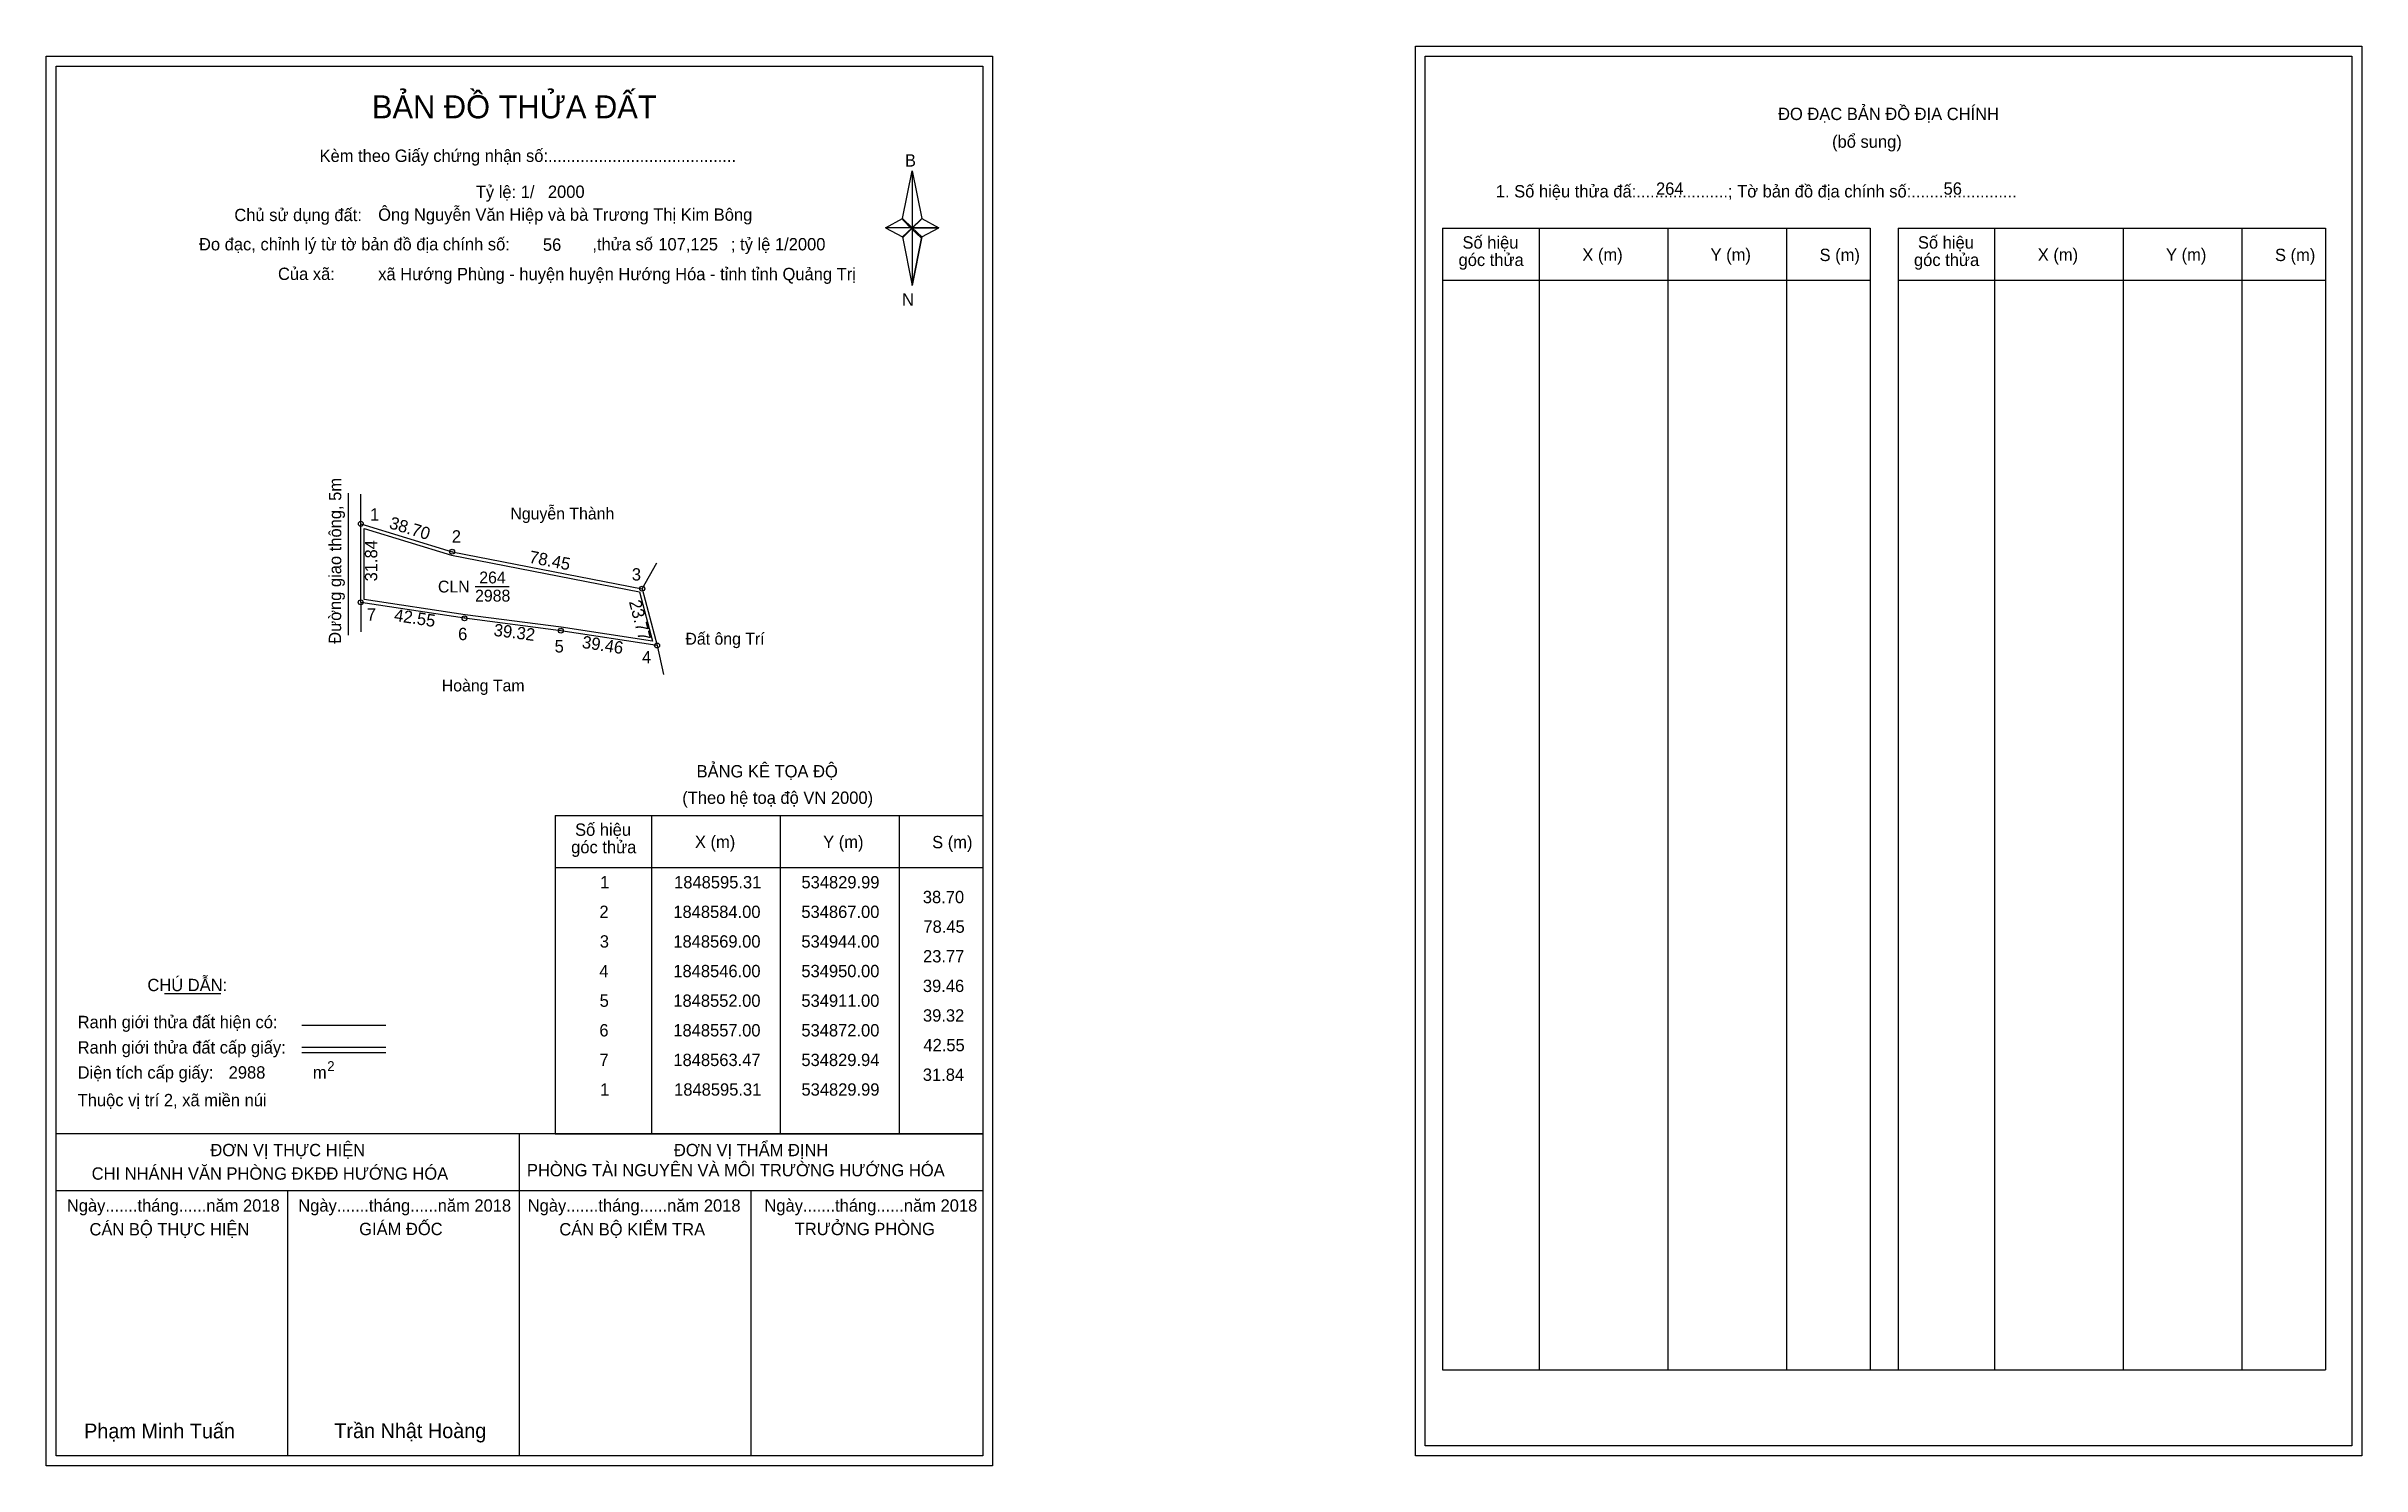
# Model space of a CAD drawing. Extents: x 534703 to 535641, y 1848214 to 1848789.
import ezdxf

# ---------------------------------------------------------------- set-up
doc = ezdxf.new("R2010")
doc.units = 0
for name, color, linetype in [('Level 1', 7, 'Continuous'), ('Level 10', 7, 'Continuous'), ('Level 11', 7, 'Continuous'), ('Level 13', 7, 'Continuous'), ('Level 27', 7, 'Continuous'), ('Level 3', 7, 'Continuous'), ('Level 49', 7, 'Continuous'), ('Level 53', 7, 'Continuous'), ('Level 55', 7, 'Continuous'), ('Level 6', 7, 'Continuous'), ('Level 60', 7, 'Continuous'), ('Level 63', 7, 'Continuous'), ('Level 9', 7, 'Continuous')]:
    doc.layers.add(name, color=color, linetype=linetype)

msp = doc.modelspace()

# ---------------------------------------------------------------- linework, layer by layer
at = {"layer": 'Level 1'}
for p, q in [((534706.56, 1848780.79), (534706.56, 1848780.79)), ((535261.21, 1848784.79), (535261.21, 1848784.79)), ((535049.41, 1848719.03), (535053.34, 1848738.31)), ((535053.34, 1848738.31), (535053.34, 1848715.26)), ((535053.34, 1848738.31), (535057.28, 1848719.03)), ((535042.52, 1848715.26), (535049.41, 1848719.03)), ((535049.41, 1848719.03), (535053.34, 1848715.26)), ((535053.05, 1848714.82), (535049.41, 1848718.59)), ((535053.34, 1848715.26), (535049.41, 1848711.58)), ((535053.05, 1848714.82), (535049.41, 1848711.14)), ((535049.41, 1848711.14), (535053.05, 1848714.82)), ((535049.41, 1848711.58), (535053.34, 1848691.86)), ((535056.98, 1848718.59), (535053.05, 1848714.82)), ((535053.05, 1848714.82), (535056.98, 1848718.59)), ((535056.98, 1848711.14), (535053.05, 1848714.82)), ((535057.28, 1848719.03), (535053.34, 1848715.26)), ((535053.34, 1848715.26), (535053.34, 1848691.86)), ((535053.34, 1848715.26), (535064.16, 1848715.26)), ((535053.34, 1848715.26), (535057.28, 1848711.58)), ((535057.28, 1848711.58), (535053.34, 1848691.86)), ((535057.28, 1848711.58), (535064.16, 1848715.26)), ((535268.27, 1848715.08), (535441.48, 1848715.08)), ((535307.45, 1848252.55), (535307.45, 1848715.08)), ((535359.6, 1848252.55), (535359.6, 1848715.08)), ((535407.54, 1848715.08), (535407.54, 1848252.55)), ((535441.48, 1848715.08), (535441.48, 1848252.55)), ((535452.79, 1848715.08), (535625.99, 1848715.08)), ((535491.97, 1848252.55), (535491.97, 1848715.08)), ((535544.11, 1848252.55), (535544.11, 1848715.08)), ((535592.06, 1848715.08), (535592.06, 1848252.55)), ((535625.99, 1848715.08), (535625.99, 1848252.55)), ((535268.27, 1848694.03), (535441.48, 1848694.03)), ((535452.79, 1848694.03), (535625.99, 1848694.03)), ((534908.75, 1848477.14), (535081.95, 1848477.14)), ((534947.93, 1848348.09), (534947.93, 1848477.14)), ((535000.07, 1848348.09), (535000.07, 1848477.14)), ((535048.02, 1848477.14), (535048.02, 1848348.09)), ((534908.75, 1848456.08), (535081.95, 1848456.08)), ((534750.4, 1848404.92), (534773.2, 1848404.92)), ((534806.13, 1848392.11), (534840.15, 1848392.11)), ((534806.13, 1848383.22), (534840.15, 1848383.22)), ((534806.13, 1848381.03), (534840.15, 1848381.03)), ((534920.22, 1848348.09), (534706.56, 1848348.09)), ((535081.95, 1848348.09), (534872.27, 1848348.09)), ((534894.26, 1848217.64), (534894.26, 1848348.09)), ((534908.75, 1848348.08), (535081.95, 1848348.08)), ((535081.96, 1848324.99), (534706.56, 1848324.99)), ((534800.41, 1848217.64), (534800.41, 1848324.99)), ((534988.11, 1848217.64), (534988.11, 1848324.99)), ((535268.27, 1848252.55), (535625.99, 1848252.55)), ((535081.95, 1848217.64), (535081.95, 1848217.64)), ((535636.61, 1848221.64), (535636.61, 1848221.64))]:
    msp.add_line(p, q, dxfattribs=at)
for points in [[(535049.41, 1848719.03), (535053.34, 1848738.31), (535053.34, 1848715.26)], [(535042.52, 1848715.26), (535049.41, 1848711.58), (535053.34, 1848715.26)], [(535053.34, 1848715.26), (535057.28, 1848719.03), (535064.16, 1848715.26)], [(535053.34, 1848715.26), (535053.34, 1848691.86), (535057.28, 1848711.58)]]:
    msp.add_lwpolyline(points, close=True, dxfattribs=at)
at = {"layer": 'Level 10'}
for points in [[(534944, 1848569), (534950, 1848546), (534911, 1848552), (534872, 1848557), (534829.94, 1848563.47), (534829.99, 1848595.31), (534867, 1848584)], [(534942.87, 1848567.79), (534948.11, 1848547.71), (534911.2, 1848553.39), (534872.2, 1848558.39), (534831.34, 1848564.67), (534831.39, 1848593.42), (534866.66, 1848582.64)]]:
    msp.add_lwpolyline(points, close=True, dxfattribs=at)
at = {"layer": 'Level 11'}
for centre in [(534829.99, 1848595.31), (534867, 1848584), (534944, 1848569), (534944, 1848569), (534829.94, 1848563.47), (534872, 1848557), (534911, 1848552), (534950, 1848546)]:
    msp.add_circle(centre, 1, dxfattribs=at)
at = {"layer": 'Level 27'}
for p, q in [((534829.99, 1848595.31), (534829.99, 1848607.31)), ((534944, 1848569), (534949.9, 1848579.45)), ((534829.94, 1848563.47), (534829.93, 1848551.47)), ((534950, 1848546), (534952.66, 1848534.3))]:
    msp.add_line(p, q, dxfattribs=at)
at = {"layer": 'Level 3'}
for p, q in [((535268.27, 1848715.08), (535268.27, 1848252.55)), ((535452.79, 1848715.08), (535452.79, 1848252.55)), ((534908.75, 1848477.14), (534908.75, 1848348.09))]:
    msp.add_line(p, q, dxfattribs=at)
at = {"layer": 'Level 6'}
for p, q in [((534824.99, 1848597.97), (534824.99, 1848607.75)), ((534824.93, 1848550.21), (534824.99, 1848597.97))]:
    msp.add_line(p, q, dxfattribs=at)
at = {"layer": 'Level 63'}
for points in [[(535257.21, 1848788.79), (535640.61, 1848788.79), (535640.61, 1848217.64), (535257.21, 1848217.64)], [(534702.56, 1848784.79), (535085.96, 1848784.79), (535085.96, 1848213.64), (534702.56, 1848213.64)], [(534706.56, 1848780.79), (535081.96, 1848780.79), (535081.96, 1848217.64), (534706.56, 1848217.64)], [(535261.21, 1848784.79), (535636.61, 1848784.79), (535636.61, 1848221.64), (535261.21, 1848221.64)]]:
    msp.add_lwpolyline(points, close=True, dxfattribs=at)
at = {"layer": 'Level 9'}
msp.add_line((534876.26, 1848569.87), (534890.05, 1848569.87), dxfattribs=at)

# ---------------------------------------------------------------- texts
at = {"layer": 'Level 1'}
for s, height, p in [('BẢN ĐỒ THỬA ĐẤT', 9.3313, (534834.49, 1848759.6)), ('ĐO ĐẠC BẢN ĐỒ ĐỊA CHÍNH', 5, (535404.16, 1848758.91)), ('(bổ sung)', 5, (535426.04, 1848747.67)), ('Kèm theo Giấy chứng nhận số:.........................................', 5, (534813.26, 1848741.94)), ('B', 5, (535050.43, 1848740.06)), ('1. Số hiệu thửa đấ:....................; Tờ bản đồ địa chính số:.......................', 5, (535289.82, 1848727.55)), ('Chủ sử dụng đất:', 5, (534778.74, 1848717.96)), ('Đo đạc, chỉnh lý từ tờ bản đồ địa chính số:                  ,thửa số                 ; tỷ lệ 1/2000', 5, (534764.42, 1848706.1)), ('Số hiệu', 5, (535276.3, 1848706.82)), ('Số hiệu', 5, (535460.82, 1848706.82)), ('góc thửa', 5, (535274.72, 1848699.76)), ('X (m)', 5, (535324.87, 1848701.87)), ('Y (m)', 5, (535376.82, 1848701.87)), ('S (m)', 5, (535420.98, 1848701.77)), ('góc thửa', 5, (535459.23, 1848699.76)), ('X (m)', 5, (535509.38, 1848701.87)), ('Y (m)', 5, (535561.34, 1848701.87)), ('S (m)', 5, (535605.49, 1848701.77)), ('Của xã:', 5, (534796.42, 1848694.1)), ('N', 5, (535049.23, 1848683.72)), ('BẢNG KÊ TỌA ĐỘ', 5, (534966.02, 1848492.54)), ('(Theo hệ toạ độ VN 2000)', 5, (534960.21, 1848481.82)), ('góc thửa', 5, (534915.2, 1848461.81)), ('Số hiệu', 5, (534916.78, 1848468.87)), ('X (m)', 5, (534965.34, 1848463.92)), ('Y (m)', 5, (535017.3, 1848463.92)), ('S (m)', 5, (535061.45, 1848463.82)), ('CHÚ DẪN:', 5, (534743.52, 1848405.93)), ('Ranh giới thửa đất hiện có:', 5, (534715.26, 1848390.93)), ('Ranh giới thửa đất cấp giấy:', 5, (534715.26, 1848380.65)), ('Diện tích cấp giấy:', 5, (534715.26, 1848370.49)), ('m', 5, (534810.57, 1848370.53)), ('2', 4, (534816.36, 1848373.55)), ('Thuộc vị trí 2, xã miền núi', 5, (534715.26, 1848359.29)), ('ĐƠN VỊ THỰC HIỆN', 5, (534769.03, 1848339.05)), ('ĐƠN VỊ THẨM ĐỊNH', 5, (534956.83, 1848339.05)), ('CHI NHÁNH VĂN PHÒNG ĐKĐĐ HƯỚNG HÓA', 5, (534720.94, 1848329.53)), ('PHÒNG TÀI NGUYÊN VÀ MÔI TRƯỜNG HƯỚNG HÓA', 5, (534897.28, 1848330.91)), ('Ngày.......tháng......năm 2018', 5, (534710.89, 1848316.58)), ('Ngày.......tháng......năm 2018', 5, (534804.64, 1848316.58)), ('Ngày.......tháng......năm 2018', 5, (534897.59, 1848316.58)), ('Ngày.......tháng......năm 2018', 5, (534993.5, 1848316.58)), ('CÁN BỘ THỰC HIỆN', 5, (534720.06, 1848306.95)), ('GIÁM ĐỐC', 5, (534829.32, 1848307.07)), ('CÁN BỘ KIỂM TRA', 5, (534910.4, 1848306.95)), ('TRƯỞNG PHÒNG', 5, (535005.78, 1848307.07)), ('Phạm Minh Tuấn', 6, (534717.88, 1848224.72)), ('Trần Nhật Hoàng', 6, (534819.26, 1848224.82))]:
    msp.add_text(s, height=height, dxfattribs=at).set_placement(p)
at = {"layer": 'Level 11'}
msp.add_text('Tỷ lệ: 1/', height=5, dxfattribs=at).set_placement((534876.57, 1848727.32))
at = {"layer": 'Level 13'}
for s, p in [('CLN', (534861.23, 1848567.47)), ('264', (534877.96, 1848571.15)), ('2988', (534876.27, 1848563.79))]:
    msp.add_text(s, height=4.8, dxfattribs=at).set_placement(p)
at = {"layer": 'Level 49'}
for s, rotation, p in [('Đường giao thông, 5m', 89.91003, (534821.99, 1848546.67)), ('38.70', 343.00721, (534841.14, 1848593.58)), ('31.84', 89.91003, (534836.62, 1848571.97)), ('78.45', 348.97654, (534897.89, 1848579.61)), ('42.55', 351.25486, (534843.24, 1848555.99)), ('23.77', 284.62087, (534938.56, 1848563.72)), ('39.32', 352.69424, (534883.61, 1848549.93)), ('39.46', 351.25384, (534919.35, 1848545.05))]:
    msp.add_text(s, height=5, rotation=rotation, dxfattribs=at).set_placement(p)
at = {"layer": 'Level 53'}
for s, p in [('1', (534926.95, 1848447.58)), ('1848595.31', (534956.91, 1848447.58)), ('534829.99', (535008.5, 1848447.58)), ('2', (534926.65, 1848435.58)), ('1848584.00', (534956.59, 1848435.58)), ('534867.00', (535008.47, 1848435.58)), ('38.70', (535057.68, 1848441.58)), ('78.45', (535057.91, 1848429.58)), ('3', (534926.8, 1848423.58)), ('1848569.00', (534956.59, 1848423.58)), ('534944.00', (535008.47, 1848423.58)), ('23.77', (535057.75, 1848417.58)), ('4', (534926.62, 1848411.58)), ('1848546.00', (534956.59, 1848411.58)), ('534950.00', (535008.47, 1848411.58)), ('39.46', (535057.7, 1848405.58)), ('5', (534926.74, 1848399.58)), ('1848552.00', (534956.59, 1848399.58)), ('534911.00', (535008.47, 1848399.58)), ('6', (534926.63, 1848387.58)), ('1848557.00', (534956.59, 1848387.58)), ('534872.00', (535008.47, 1848387.58)), ('39.32', (535057.73, 1848393.58)), ('42.55', (535057.91, 1848381.58)), ('7', (534926.66, 1848375.58)), ('1848563.47', (534956.62, 1848375.58)), ('534829.94', (535008.47, 1848375.58)), ('31.84', (535057.67, 1848369.58)), ('1', (534926.95, 1848363.58)), ('1848595.31', (534956.91, 1848363.58)), ('534829.99', (535008.5, 1848363.58))]:
    msp.add_text(s, height=5, dxfattribs=at).set_placement(p)
at = {"layer": 'Level 55'}
for s, height, p in [('107', 0.22, (534829.75, 1848595.09)), ('107', 0.22, (534829.75, 1848595.09)), ('1', 0.8, (534829.77, 1848595.31)), ('0', 0.22, (534829.91, 1848595.09)), ('0', 0.22, (534829.91, 1848595.09)), ('2', 0.8, (534866.73, 1848584)), ('107', 0.22, (534866.76, 1848583.78)), ('107', 0.22, (534866.76, 1848583.78)), ('3', 0.8, (534943.75, 1848569)), ('7', 0.8, (534829.67, 1848563.47)), ('0', 0.22, (534829.86, 1848563.25)), ('0', 0.22, (534829.86, 1848563.25)), ('0', 0.22, (534829.86, 1848563.25)), ('107', 0.22, (534943.76, 1848568.78)), ('107', 0.22, (534943.76, 1848568.78)), ('0', 0.22, (534943.92, 1848568.78)), ('6', 0.8, (534871.73, 1848557)), ('0', 0.22, (534871.92, 1848556.78)), ('5', 0.8, (534910.74, 1848552)), ('0', 0.22, (534910.92, 1848551.78)), ('4', 0.8, (534949.72, 1848546)), ('0', 0.22, (534949.92, 1848545.78)), ('0', 0.22, (534949.92, 1848545.78))]:
    msp.add_text(s, height=height, dxfattribs=at).set_placement(p)
at = {"layer": 'Level 6'}
for s, p in [('2000', (534905.77, 1848727.36)), ('264', (535354.72, 1848728.63)), ('56', (535471.21, 1848728.67)), ('Ông Nguyễn Văn Hiệp và bà Trương Thị Kim Bông', (534837.01, 1848718.09)), ('56', (534903.75, 1848705.92)), ('107,125', (534950.5, 1848706.08)), ('xã Hướng Phùng - huyện huyện Hướng Hóa - tỉnh tỉnh Quảng Trị', (534837.03, 1848694.01)), ('2988', (534776.44, 1848370.5))]:
    msp.add_text(s, height=5, dxfattribs=at).set_placement(p)
at = {"layer": 'Level 60'}
for s, p in [('Nguyễn Thành', (534890.57, 1848597.06)), ('Đất ông Trí', (534961.49, 1848546.34)), ('Hoàng Tam', (534862.79, 1848527.39))]:
    msp.add_text(s, height=4.8, dxfattribs=at).set_placement(p)
at = {"layer": 'Level 9'}
for s, p in [('1', (534833.74, 1848596.62)), ('2', (534866.86, 1848587.71)), ('3', (534939.78, 1848572.31)), ('7', (534832.42, 1848556.11)), ('6', (534869.4, 1848548.16)), ('5', (534908.5, 1848543.16)), ('4', (534943.92, 1848538.82))]:
    msp.add_text(s, height=5, dxfattribs=at).set_placement(p)

doc.saveas('drawing.dxf')
